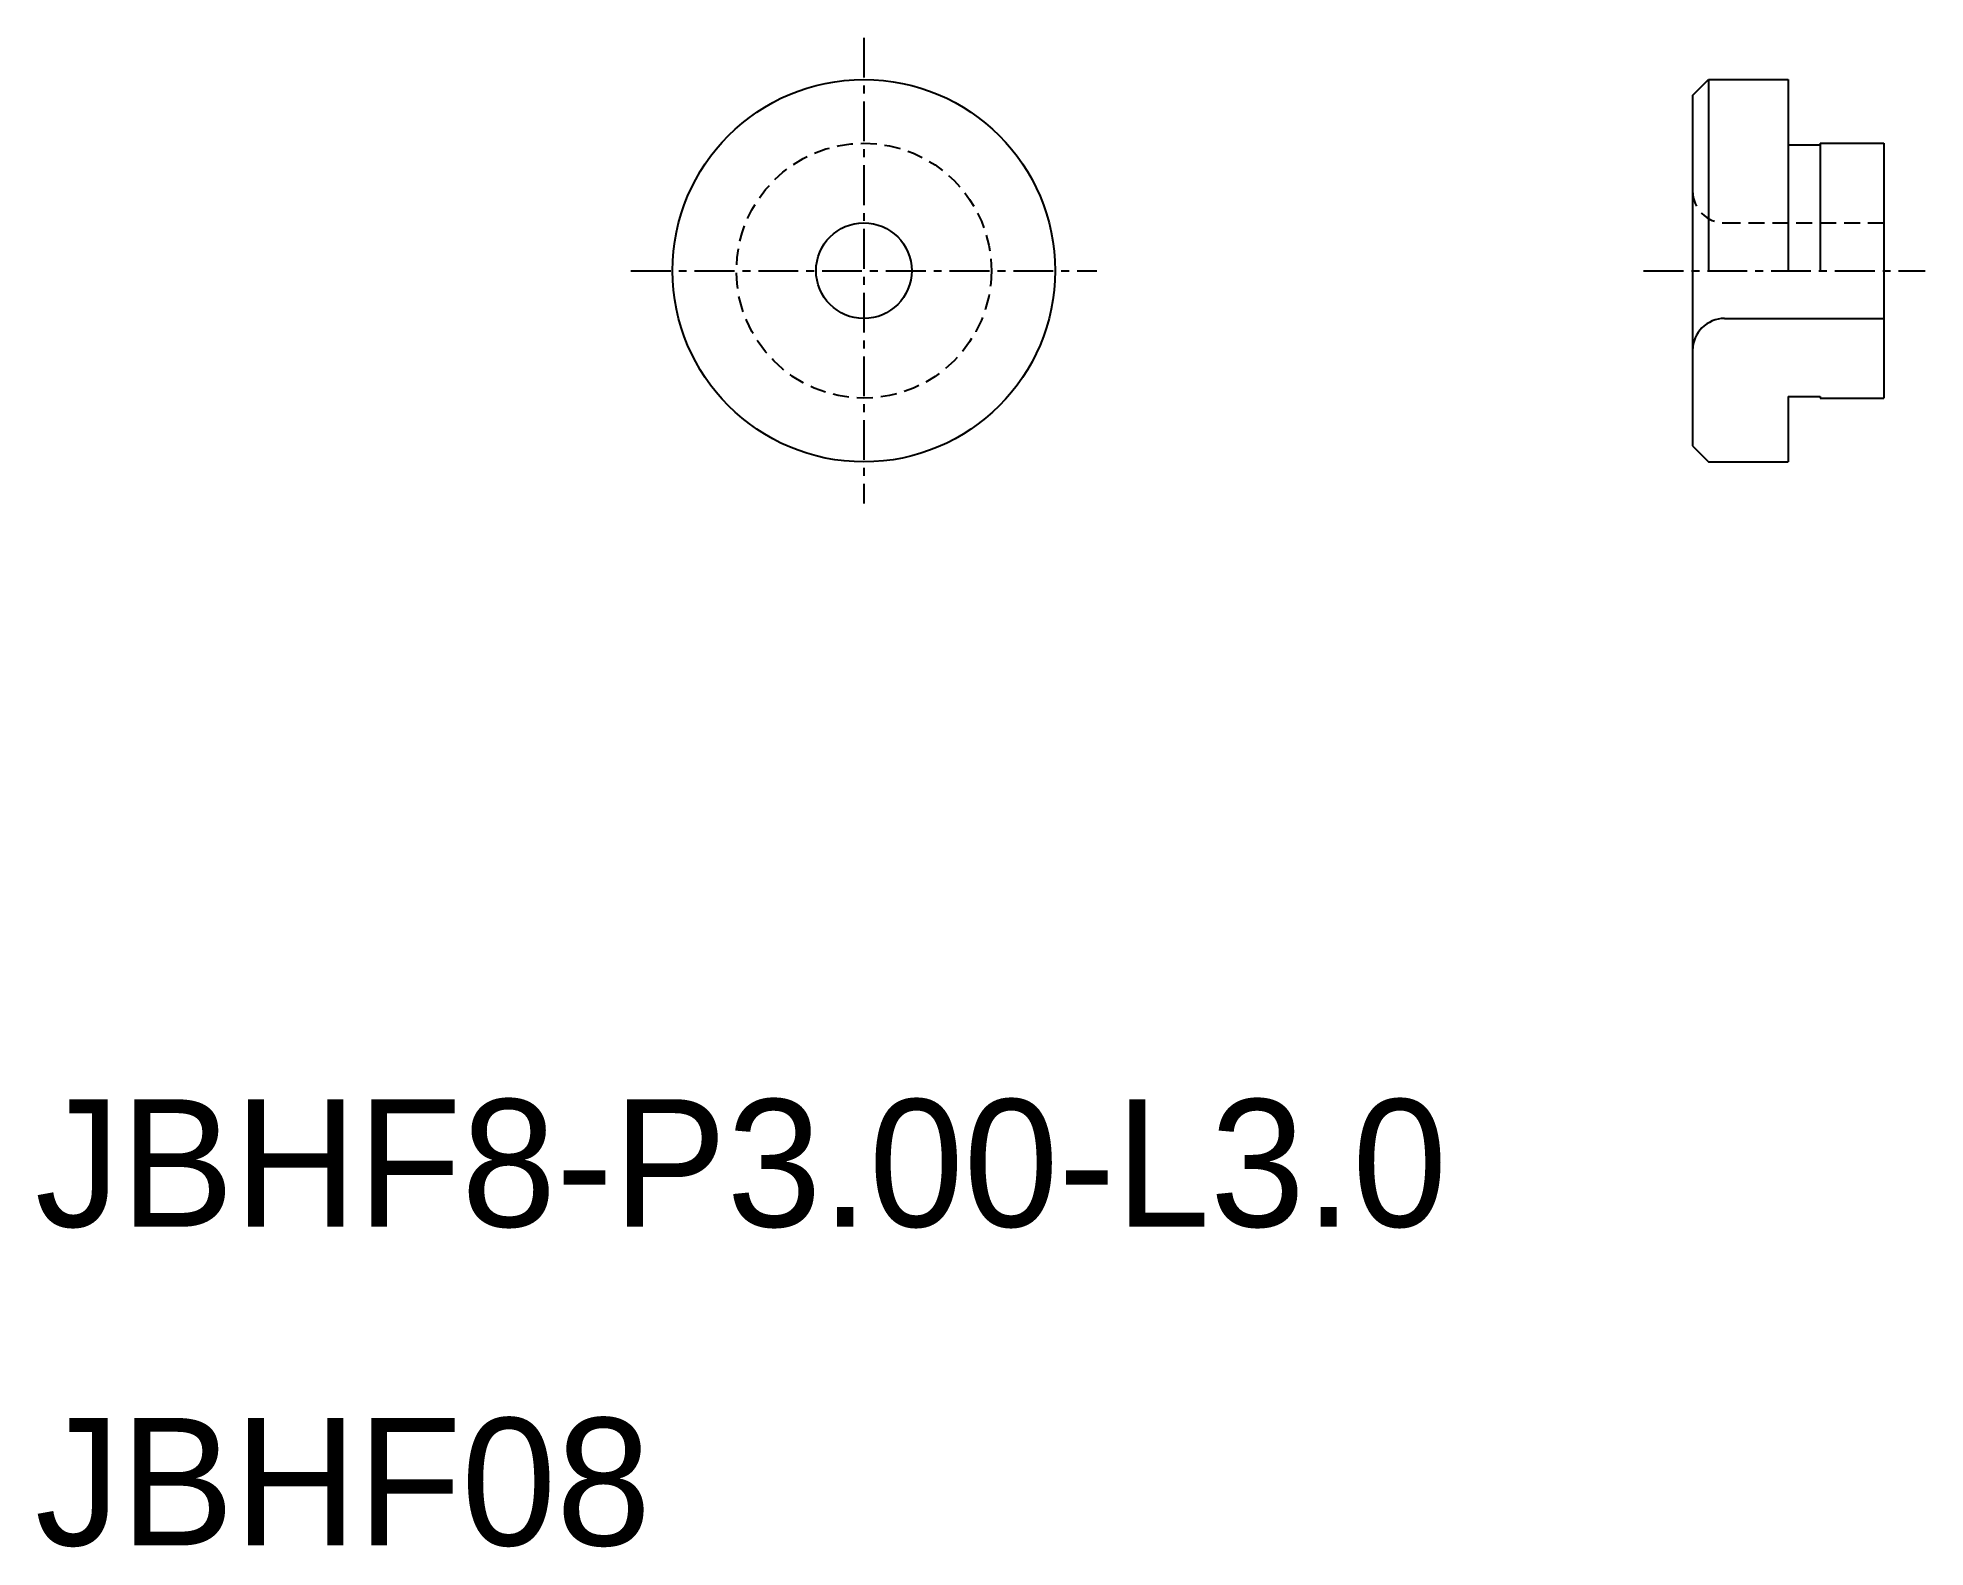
# Model space of a CAD drawing. Extents: x 10.1 to 69.3, y 9.9 to 57.3.
import ezdxf

# ---------------------------------------------------------------- set-up
doc = ezdxf.new("R2010")
doc.units = 0
doc.linetypes.add('CENTER', pattern=[2, 1.25, -0.25, 0.25, -0.25])
doc.linetypes.add('DASHED', pattern=[0.75, 0.5, -0.25])
doc.layers.get('0').update_dxf_attribs({"linetype": 'CONTINUOUS'})
doc.layers.add('CENTER', color=1, linetype='CENTER')

msp = doc.modelspace()

# ---------------------------------------------------------------- linework, layer by layer
at = {"color": 7, "linetype": 'CONTINUOUS'}
for p, q in [((62, 55.5), (62.5, 56)), ((62.5, 56), (62.5, 50)), ((62.5, 56), (65, 56)), ((65, 56), (65, 50)), ((62, 55.5), (62, 44.5)), ((65, 53.95), (66, 53.95)), ((66, 54), (68, 54)), ((66, 54), (66, 50)), ((68, 54), (68, 46)), ((64.25, 51.5), (64.25, 51.5)), ((65.5, 51.5), (65.5, 51.5)), ((63, 48.5), (68, 48.5)), ((65, 46.05), (65, 44)), ((65, 46.05), (66, 46.05)), ((66, 46.05), (66, 46)), ((66, 46), (68, 46)), ((62, 44.5), (62.5, 44)), ((62.5, 44), (65, 44))]:
    msp.add_line(p, q, dxfattribs=at)
at = {"color": 3, "linetype": 'DASHED'}
msp.add_line((63, 51.5), (68, 51.5), dxfattribs=at)
at = {"color": 7, "linetype": 'CONTINUOUS'}
for radius in [6, 1.5]:
    msp.add_circle((36, 50), radius, dxfattribs=at)
at = {"color": 3, "linetype": 'DASHED'}
msp.add_circle((36, 50), 4, dxfattribs=at)
msp.add_arc((63, 52.5), 1, 180, 270, dxfattribs=at)
at = {"color": 7, "linetype": 'CONTINUOUS'}
msp.add_arc((63, 47.5), 1, 90, 180, dxfattribs=at)
at = {"layer": 'CENTER', "color": 1, "linetype": 'CENTER'}
for p, q in [((36, 57.31), (36, 42.69)), ((28.69, 50), (43.31, 50)), ((60.461, 50), (69.297, 50))]:
    msp.add_line(p, q, dxfattribs=at)

# ---------------------------------------------------------------- texts
at = {"color": 7, "linetype": 'CONTINUOUS'}
for s, p in [('JBHF8-P3.00-L3.0', (10, 20)), ('JBHF08', (10, 10))]:
    msp.add_text(s, height=4, dxfattribs=at).set_placement(p)

doc.saveas('drawing.dxf')
